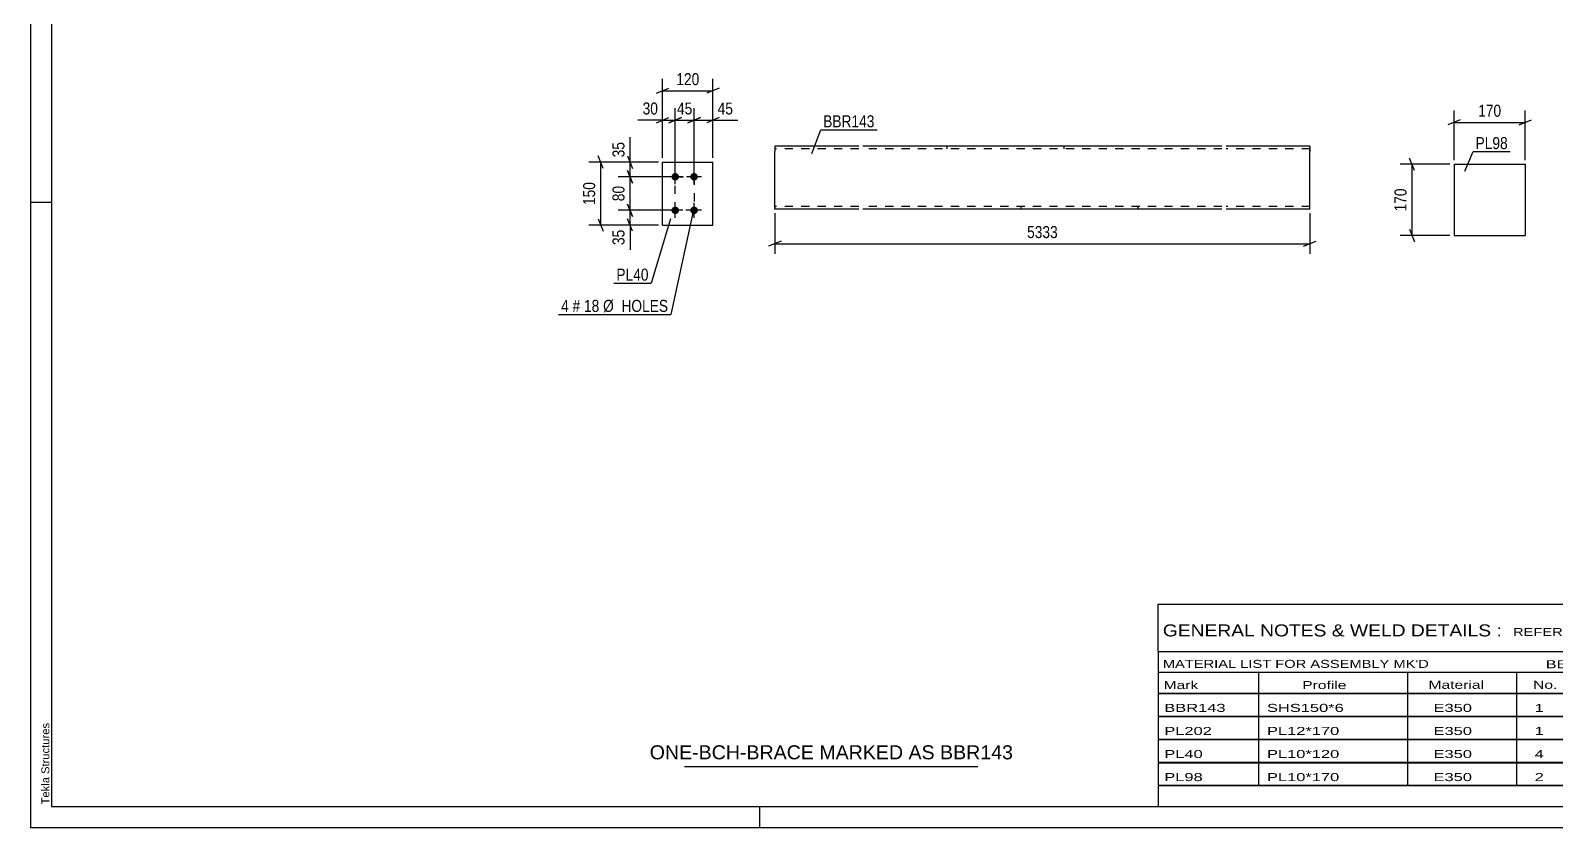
# Model space of a CAD drawing. Header units: millimetres. Extents: x 0 to 594, y 0 to 420.
# Drawn here: x 0 to 364.1, y 0 to 190 of the extents above; entities that cross this region are included whole.
import ezdxf

# ---------------------------------------------------------------- set-up
doc = ezdxf.new("R2010")
doc.units = ezdxf.units.MM
doc.linetypes.add('DXK_LINE_DOT2', pattern=[3.9198, 1.9599, -1.9599])
doc.styles.add('Arial', font='ARIAL.TTF', dxfattribs={"height": 0.2})
doc.styles.add('Arial Narrow', font='ARIALN.TTF', dxfattribs={"height": 0.2})

# ---------------------------------------------------------------- blocks, each defined once
blk = doc.blocks.new('Unknown-580611367-1130')
at = {"color": 5, "linetype": 'Continuous'}
for p, q in [((0, 420), (0, 0)), ((5, 415), (5, 5)), ((5, 149), (0, 149)), ((5, 5), (589, 5)), ((174, 0), (174, 5)), ((0, 0), (594, 0))]:
    blk.add_line(p, q, dxfattribs=at)
at = {"color": 174, "linetype": 'Continuous', "style": 'Arial'}
blk.add_text('Tekla Structures', height=1.9102, rotation=90, dxfattribs=at).set_placement((4.5, 5.5))
blk = doc.blocks.new('Part-580611367-2167 - 2161')
at = {"color": 2, "linetype": 'Continuous'}
for p, q in [((150.82, 143.67), (150.82, 158.67)), ((150.82, 158.67), (162.82, 158.67)), ((162.82, 143.67), (162.82, 158.67)), ((150.82, 143.67), (150.82, 143.67)), ((150.82, 143.67), (162.82, 143.67)), ((162.82, 143.67), (162.82, 143.67))]:
    blk.add_line(p, q, dxfattribs=at)
at = {"color": 7, "linetype": 'DXK_LINE_DOT2'}
for p, q in [((150.82, 158.67), (162.82, 158.67)), ((150.82, 143.67), (150.82, 143.67)), ((150.82, 143.67), (162.82, 143.67)), ((162.82, 143.67), (162.82, 143.67))]:
    blk.add_line(p, q, dxfattribs=at)
blk = doc.blocks.new('Bolt-580611367-2200 - 2161')
at = {"linetype": 'Continuous'}
for points in [[(153.82, 154.27), (153.63, 154.29), (153.45, 154.35), (153.29, 154.44), (153.15, 154.57), (153.04, 154.72), (152.96, 154.89), (152.92, 155.08), (152.92, 155.27), (152.96, 155.45), (153.04, 155.62), (153.15, 155.77), (153.29, 155.9), (153.45, 155.99), (153.63, 156.05), (153.82, 156.07), (154, 156.05), (154.18, 155.99), (154.35, 155.9), (154.49, 155.77), (154.6, 155.62), (154.67, 155.45), (154.71, 155.27), (154.71, 155.08), (154.67, 154.89), (154.6, 154.72), (154.49, 154.57), (154.35, 154.44), (154.18, 154.35), (154, 154.29)], [(158.32, 154.27), (158.13, 154.29), (157.95, 154.35), (157.79, 154.44), (157.65, 154.57), (157.54, 154.72), (157.46, 154.89), (157.42, 155.08), (157.42, 155.27), (157.46, 155.45), (157.54, 155.62), (157.65, 155.77), (157.79, 155.9), (157.95, 155.99), (158.13, 156.05), (158.32, 156.07), (158.5, 156.05), (158.68, 155.99), (158.85, 155.9), (158.99, 155.77), (159.1, 155.62), (159.17, 155.45), (159.21, 155.27), (159.21, 155.08), (159.17, 154.89), (159.1, 154.72), (158.99, 154.57), (158.85, 154.44), (158.68, 154.35), (158.5, 154.29)], [(153.82, 146.27), (153.63, 146.29), (153.45, 146.35), (153.29, 146.44), (153.15, 146.57), (153.04, 146.72), (152.96, 146.89), (152.92, 147.08), (152.92, 147.27), (152.96, 147.45), (153.04, 147.62), (153.15, 147.77), (153.29, 147.9), (153.45, 147.99), (153.63, 148.05), (153.82, 148.07), (154, 148.05), (154.18, 147.99), (154.35, 147.9), (154.49, 147.77), (154.6, 147.62), (154.67, 147.45), (154.71, 147.27), (154.71, 147.08), (154.67, 146.89), (154.6, 146.72), (154.49, 146.57), (154.35, 146.44), (154.18, 146.35), (154, 146.29)], [(158.32, 146.27), (158.13, 146.29), (157.95, 146.35), (157.79, 146.44), (157.65, 146.57), (157.54, 146.72), (157.46, 146.89), (157.42, 147.08), (157.42, 147.27), (157.46, 147.45), (157.54, 147.62), (157.65, 147.77), (157.79, 147.9), (157.95, 147.99), (158.13, 148.05), (158.32, 148.07), (158.5, 148.05), (158.68, 147.99), (158.85, 147.9), (158.99, 147.77), (159.1, 147.62), (159.17, 147.45), (159.21, 147.27), (159.21, 147.08), (159.17, 146.89), (159.1, 146.72), (158.99, 146.57), (158.85, 146.44), (158.68, 146.35), (158.5, 146.29)]]:
    blk.add_hatch(color=1, dxfattribs=at).paths.add_polyline_path(points)
at = {"color": 1, "linetype": 'Continuous'}
for p, q in [((153.82, 153.37), (153.82, 156.97)), ((158.32, 153.37), (158.32, 156.97)), ((155.62, 155.17), (152.02, 155.17)), ((160.12, 155.17), (156.52, 155.17)), ((155.62, 147.17), (152.02, 147.17)), ((153.82, 145.37), (153.82, 148.97)), ((160.12, 147.17), (156.52, 147.17)), ((158.32, 145.37), (158.32, 148.97))]:
    blk.add_line(p, q, dxfattribs=at)
blk = doc.blocks.new('Part-580611367-2404 - 2398')
at = {"color": 2, "linetype": 'Continuous'}
for p, q in [((339.63, 158.14), (339.63, 141.14)), ((339.63, 158.14), (356.63, 158.14)), ((356.63, 158.14), (356.63, 141.14)), ((339.63, 141.14), (356.63, 141.14))]:
    blk.add_line(p, q, dxfattribs=at)
blk = doc.blocks.new('Part-580611367-2436 - 2428')
at = {"color": 2, "linetype": 'Continuous'}
for p, q in [((177.59, 162.47), (177.59, 161.27)), ((197.59, 162.47), (177.59, 162.47)), ((177.59, 148.21), (177.59, 161.27)), ((284.25, 162.47), (198.59, 162.47)), ((305.25, 162.47), (285.25, 162.47)), ((305.25, 162.47), (305.25, 162.38)), ((305.25, 162.38), (305.25, 161.27)), ((305.25, 147.47), (305.25, 161.27)), ((177.59, 147.56), (177.59, 148.21)), ((177.59, 147.47), (177.59, 147.56)), ((197.59, 147.47), (177.59, 147.47)), ((284.25, 147.47), (198.59, 147.47)), ((305.25, 147.47), (285.25, 147.47))]:
    blk.add_line(p, q, dxfattribs=at)
at = {"color": 7, "linetype": 'DXK_LINE_DOT2'}
for p, q in [((197.59, 161.87), (177.59, 161.87)), ((284.25, 161.87), (198.59, 161.87)), ((218.59, 162.47), (218.59, 161.87)), ((246.51, 162.47), (246.51, 161.87)), ((305.25, 161.87), (285.25, 161.87)), ((305.25, 161.27), (305.25, 162.12)), ((177.59, 148.21), (177.59, 147.82)), ((177.59, 148.07), (177.59, 148.12)), ((197.59, 148.07), (177.59, 148.07)), ((177.59, 147.47), (177.59, 147.47)), ((284.25, 148.07), (198.59, 148.07)), ((236.34, 147.47), (236.34, 148.07)), ((264.25, 147.47), (264.25, 148.07)), ((305.25, 148.07), (285.25, 148.07)), ((305.25, 148.07), (305.25, 148.12))]:
    blk.add_line(p, q, dxfattribs=at)
blk = doc.blocks.new('Rectangle-580611367-2384 - 2161')
at = {"color": 1, "linetype": 'DXK_LINE_DOT2'}
blk.add_lwpolyline([(153.82, 155.17), (158.32, 155.17), (158.32, 147.17), (153.82, 147.17), (153.82, 155.17)], close=True, dxfattribs=at)
blk = doc.blocks.new('StraightDimension-580611367-2344 - 2161')
at = {"color": 7, "linetype": 'Continuous'}
for p, q in [((153.82, 156.17), (153.82, 171.52)), ((158.32, 156.17), (158.32, 171.52)), ((152.32, 168.07), (155.32, 169.27)), ((153.82, 168.67), (158.32, 168.67)), ((159.82, 169.27), (156.82, 168.07))]:
    blk.add_line(p, q, dxfattribs=at)
at = {"color": 0}
blk.add_wipeout([(158.5, 169.42), (158.5, 173.62), (153.64, 173.62), (153.64, 169.42)], dxfattribs=at)
at = {"color": 3, "style": 'Arial Narrow'}
blk.add_text('45', height=2.863, dxfattribs=at).set_placement((154.24, 170.02))
blk = doc.blocks.new('StraightDimension-580611367-2300 - 2161')
at = {"color": 7, "linetype": 'Continuous'}
for p, q in [((149.82, 158.67), (140.21, 158.67)), ((142.46, 160.17), (143.66, 157.17)), ((143.66, 153.67), (142.46, 156.67)), ((143.06, 155.17), (143.06, 158.67)), ((152.82, 155.17), (140.21, 155.17))]:
    blk.add_line(p, q, dxfattribs=at)
at = {"color": 0}
blk.add_wipeout([(142.31, 164.05), (138.11, 164.05), (138.11, 159.2), (142.31, 159.2)], dxfattribs=at)
at = {"color": 7, "linetype": 'Continuous'}
blk.add_line((143.06, 158.67), (143.06, 164.58), dxfattribs=at)
blk.add_line((143.06, 158.67), (143.06, 164.58), dxfattribs=at)
at = {"color": 3, "style": 'Arial Narrow'}
blk.add_text('35', height=2.863, rotation=90.0002, dxfattribs=at).set_placement((141.71, 159.8))
blk = doc.blocks.new('StraightDimension-580611367-2277 - 2161')
at = {"color": 7, "linetype": 'Continuous'}
for p, q in [((152.82, 147.17), (140.21, 147.17)), ((142.46, 148.67), (143.66, 145.67)), ((143.06, 143.67), (143.06, 147.17)), ((149.82, 143.67), (140.21, 143.67)), ((143.66, 142.17), (142.46, 145.17))]:
    blk.add_line(p, q, dxfattribs=at)
at = {"color": 0}
blk.add_wipeout([(142.31, 143.15), (138.11, 143.15), (138.11, 138.29), (142.31, 138.29)], dxfattribs=at)
at = {"color": 7, "linetype": 'Continuous'}
blk.add_line((143.06, 143.67), (143.06, 137.77), dxfattribs=at)
blk.add_line((143.06, 143.67), (143.06, 137.77), dxfattribs=at)
at = {"color": 3, "style": 'Arial Narrow'}
blk.add_text('35', height=2.863, rotation=90.0002, dxfattribs=at).set_placement((141.71, 138.89))
blk = doc.blocks.new('StraightDimension-580611367-2290 - 2161')
at = {"color": 7, "linetype": 'Continuous'}
for p, q in [((142.46, 156.67), (143.66, 153.67)), ((152.82, 155.17), (140.21, 155.17)), ((143.06, 147.17), (143.06, 155.17)), ((152.82, 147.17), (140.21, 147.17)), ((143.66, 145.67), (142.46, 148.67))]:
    blk.add_line(p, q, dxfattribs=at)
at = {"color": 0}
blk.add_wipeout([(142.31, 153.6), (138.11, 153.6), (138.11, 148.74), (142.31, 148.74)], dxfattribs=at)
at = {"color": 3, "style": 'Arial Narrow'}
blk.add_text('80', height=2.863, rotation=90.0002, dxfattribs=at).set_placement((141.71, 149.34))
blk = doc.blocks.new('StraightDimension-580611367-2314 - 2161')
at = {"color": 7, "linetype": 'Continuous'}
for p, q in [((149.82, 158.67), (133.21, 158.67)), ((136.66, 157.17), (135.46, 160.17)), ((136.06, 143.67), (136.06, 158.67)), ((149.82, 143.67), (133.21, 143.67)), ((135.46, 145.17), (136.66, 142.17))]:
    blk.add_line(p, q, dxfattribs=at)
at = {"color": 0}
blk.add_wipeout([(135.31, 154.51), (131.11, 154.51), (131.11, 147.83), (135.31, 147.83)], dxfattribs=at)
at = {"color": 3, "style": 'Arial Narrow'}
blk.add_text('150', height=2.863, rotation=90.0002, dxfattribs=at).set_placement((134.71, 148.43))
blk = doc.blocks.new('StraightDimension-580611367-2331 - 2161')
at = {"color": 7, "linetype": 'Continuous'}
for p, q in [((150.82, 159.67), (150.82, 171.52)), ((153.82, 156.17), (153.82, 171.52)), ((149.32, 168.07), (152.32, 169.27)), ((150.82, 168.67), (153.82, 168.67)), ((155.32, 169.27), (152.32, 168.07))]:
    blk.add_line(p, q, dxfattribs=at)
at = {"color": 0}
blk.add_wipeout([(150.29, 169.42), (150.29, 173.62), (145.44, 173.62), (145.44, 169.42)], dxfattribs=at)
at = {"color": 7, "linetype": 'Continuous'}
blk.add_line((150.82, 168.67), (144.91, 168.67), dxfattribs=at)
blk.add_line((150.82, 168.67), (144.91, 168.67), dxfattribs=at)
at = {"color": 3, "style": 'Arial Narrow'}
blk.add_text('30', height=2.863, dxfattribs=at).set_placement((146.04, 170.02))
blk = doc.blocks.new('StraightDimension-580611367-2354 - 2161')
at = {"color": 7, "linetype": 'Continuous'}
for p, q in [((158.32, 156.17), (158.32, 171.52)), ((162.82, 159.67), (162.82, 171.52)), ((156.82, 168.07), (159.82, 169.27)), ((158.32, 168.67), (162.82, 168.67)), ((164.32, 169.27), (161.32, 168.07))]:
    blk.add_line(p, q, dxfattribs=at)
at = {"color": 0}
blk.add_wipeout([(168.2, 169.42), (168.2, 173.62), (163.34, 173.62), (163.34, 169.42)], dxfattribs=at)
at = {"color": 7, "linetype": 'Continuous'}
blk.add_line((162.82, 168.67), (168.72, 168.67), dxfattribs=at)
blk.add_line((162.82, 168.67), (168.72, 168.67), dxfattribs=at)
at = {"color": 3, "style": 'Arial Narrow'}
blk.add_text('45', height=2.863, dxfattribs=at).set_placement((163.94, 170.02))
blk = doc.blocks.new('StraightDimension-580611367-2368 - 2161')
at = {"color": 7, "linetype": 'Continuous'}
for p, q in [((150.82, 159.67), (150.82, 178.52)), ((162.82, 159.67), (162.82, 178.52)), ((149.32, 175.07), (152.32, 176.27)), ((150.82, 175.67), (162.82, 175.67)), ((164.32, 176.27), (161.32, 175.07))]:
    blk.add_line(p, q, dxfattribs=at)
at = {"color": 0}
blk.add_wipeout([(160.16, 176.42), (160.16, 180.62), (153.48, 180.62), (153.48, 176.42)], dxfattribs=at)
at = {"color": 3, "style": 'Arial Narrow'}
blk.add_text('120', height=2.863, dxfattribs=at).set_placement((154.08, 177.02))
blk = doc.blocks.new('StraightDimension-580611367-2406 - 2398')
at = {"color": 7, "linetype": 'Continuous'}
for p, q in [((341.13, 168.74), (338.13, 167.54)), ((339.63, 159.14), (339.63, 170.99)), ((339.63, 168.14), (356.63, 168.14)), ((355.13, 167.54), (358.13, 168.74)), ((356.63, 159.14), (356.63, 170.99))]:
    blk.add_line(p, q, dxfattribs=at)
at = {"color": 0}
blk.add_wipeout([(351.47, 168.89), (351.47, 173.09), (344.79, 173.09), (344.79, 168.89)], dxfattribs=at)
at = {"color": 3, "style": 'Arial Narrow'}
blk.add_text('170', height=2.863, dxfattribs=at).set_placement((345.39, 169.49))
blk = doc.blocks.new('StraightDimension-580611367-2417 - 2398')
at = {"color": 7, "linetype": 'Continuous'}
for p, q in [((338.63, 158.14), (326.78, 158.14)), ((330.23, 156.64), (329.03, 159.64)), ((329.63, 141.14), (329.63, 158.14)), ((329.03, 142.64), (330.23, 139.64)), ((338.63, 141.14), (326.78, 141.14))]:
    blk.add_line(p, q, dxfattribs=at)
at = {"color": 0}
blk.add_wipeout([(328.88, 152.98), (324.68, 152.98), (324.68, 146.3), (328.88, 146.3)], dxfattribs=at)
at = {"color": 3, "style": 'Arial Narrow'}
blk.add_text('170', height=2.863, rotation=90.0002, dxfattribs=at).set_placement((328.28, 146.9))
blk = doc.blocks.new('StraightDimension-580611367-2441 - 2428')
at = {"color": 7, "linetype": 'Continuous'}
for p, q in [((177.59, 146.47), (177.59, 136.81)), ((305.25, 146.47), (305.25, 136.81)), ((179.09, 139.81), (176.09, 138.61)), ((177.59, 139.21), (305.25, 139.21)), ((303.75, 138.61), (306.75, 139.81))]:
    blk.add_line(p, q, dxfattribs=at)
at = {"color": 0}
blk.add_wipeout([(245.68, 139.96), (245.68, 144.16), (237.17, 144.16), (237.17, 139.96)], dxfattribs=at)
at = {"color": 3, "style": 'Arial Narrow'}
blk.add_text('5333', height=2.863, dxfattribs=at).set_placement((237.77, 140.56))
blk = doc.blocks.new('Unknown-580611367-5228')
at = {"color": 7, "linetype": 'Continuous'}
for p, q in [((269, 53.25), (429, 53.25)), ((269, 42), (269, 53.25)), ((429, 53.25), (429, 42)), ((269, 42), (429, 42)), ((269, 42), (269, 37)), ((429, 42), (429, 37)), ((269, 37), (429, 37)), ((269, 37), (269, 32)), ((293, 37), (293, 32)), ((328.5, 37), (328.5, 32)), ((354.5, 37), (354.5, 32)), ((367.5, 37), (367.5, 32)), ((385, 37), (385, 32)), ((407, 37), (407, 32)), ((429, 37), (429, 32)), ((269, 32), (429, 32)), ((269, 31.95), (269, 26.55)), ((269, 31.95), (429, 31.95)), ((293, 32), (293, 26.5)), ((328.5, 32), (328.5, 26.5)), ((354.5, 32), (354.5, 26.5)), ((367.5, 32), (367.5, 26.5)), ((385, 32), (385, 26.5)), ((407, 32), (407, 26.5)), ((429, 31.95), (429, 26.55)), ((269, 26.55), (429, 26.55)), ((269, 26.45), (269, 21.05)), ((269, 26.45), (429, 26.45)), ((293, 26.5), (293, 21)), ((328.5, 26.5), (328.5, 21)), ((354.5, 26.5), (354.5, 21)), ((367.5, 26.5), (367.5, 21)), ((385, 26.5), (385, 21)), ((407, 26.5), (407, 21)), ((429, 26.45), (429, 21.05)), ((269, 21.05), (429, 21.05)), ((269, 20.95), (269, 15.55)), ((269, 20.95), (429, 20.95)), ((293, 21), (293, 15.5)), ((328.5, 21), (328.5, 15.5)), ((354.5, 21), (354.5, 15.5)), ((367.5, 21), (367.5, 15.5)), ((385, 21), (385, 15.5)), ((407, 21), (407, 15.5)), ((429, 20.95), (429, 15.55)), ((269, 15.55), (429, 15.55)), ((269, 15.45), (269, 10.05)), ((269, 15.45), (429, 15.45)), ((293, 15.5), (293, 10)), ((328.5, 15.5), (328.5, 10)), ((354.5, 15.5), (354.5, 10)), ((367.5, 15.5), (367.5, 10)), ((385, 15.5), (385, 10)), ((407, 15.5), (407, 10)), ((429, 15.45), (429, 10.05)), ((269, 10.05), (429, 10.05)), ((269, 10), (429, 10)), ((269, 10), (269, 5)), ((385, 10), (385, 5)), ((407, 10), (407, 5)), ((429, 10), (429, 5)), ((269, 5), (429, 5))]:
    blk.add_line(p, q, dxfattribs=at)
at = {"color": 7, "style": 'Arial Narrow'}
for s, height, width, p in [('GENERAL NOTES & WELD DETAILS :', 2.8633, 1.4, (270.15, 45.56)), ('REFER TYP DRAWING TYP-01', 1.9089, 1.6, (353.7, 45.66)), ('No. Required', 1.9089, 1.6, (400.41, 38.06)), ("MATERIAL LIST FOR ASSEMBLY MK'D", 1.9089, 1.6, (270.15, 38.06)), ('BBR143', 1.909, 1.794707, (361.48, 37.97)), ('1', 1.91, 1.794707, (391.08, 38.06)), ('Mark', 1.909, 1.7, (270.34, 33)), ('Profile', 1.909, 1.7, (303.41, 33)), ('Material', 1.909, 1.7, (333.54, 33.06)), ('No.', 1.909, 1.7, (358.5, 33.06)), ('Length', 1.909, 1.7, (369, 33.06)), ('Area', 1.909, 1.7, (391.5, 33.06)), ('Weight', 1.909, 1.7, (411, 33.06))]:
    blk.add_text(s, height=height, dxfattribs=dict(at, width=width)).set_placement(p)
at = {"color": 7, "linetype": 'Continuous', "style": 'Arial Narrow'}
for s, height, width, p in [('BBR143', 1.909, 1.794707, (270.5, 27.56)), ('SHS150*6', 1.909, 1.794707, (295, 27.56)), ('E350', 1.909, 1.794707, (334.74, 27.56)), ('1', 1.91, 1.794707, (358.86, 27.56)), ('5333', 1.909, 1.794707, (371.58, 27.56)), ('3.2', 1.909, 1.794707, (395.32, 27.56)), ('144.3', 1.909, 1.794707, (411.96, 27.56)), ('PL202', 1.909, 1.794707, (270.5, 22.06)), ('PL12*170', 1.909, 1.794707, (295, 22.06)), ('E350', 1.909, 1.794707, (334.74, 22.06)), ('1', 1.91, 1.794707, (358.86, 22.06)), ('706', 1.909, 1.794707, (373.77, 22.06)), ('0.3', 1.909, 1.794707, (395.32, 22.06)), ('11.3', 1.909, 1.794707, (414.14, 22.06)), ('PL40', 1.909, 1.794707, (270.5, 16.56)), ('PL10*120', 1.909, 1.794707, (295, 16.56)), ('E350', 1.909, 1.794707, (334.74, 16.56)), ('4', 1.91, 1.794707, (358.86, 16.56)), ('150', 1.909, 1.794707, (373.77, 16.56)), ('0.0', 1.909, 1.794707, (395.32, 16.56)), ('5.7', 1.909, 1.794707, (416.33, 16.56)), ('PL98', 1.909, 1.794707, (270.5, 11.06)), ('PL10*170', 1.909, 1.794707, (295, 11.06)), ('E350', 1.909, 1.794707, (334.74, 11.06)), ('2', 1.91, 1.794707, (358.86, 11.06)), ('170', 1.909, 1.794707, (373.77, 11.06)), ('0.1', 1.909, 1.794707, (395.32, 11.06)), ('4.5', 1.909, 1.794707, (416.33, 11.06)), ('Total', 1.909, 1.7, (371.33, 6.5)), ('3.8', 1.909, 1.794707, (394.83, 6.5)), ('165.8', 1.909, 1.794707, (411.96, 6.5))]:
    blk.add_text(s, height=height, dxfattribs=dict(at, width=width)).set_placement(p)
blk = doc.blocks.new('Unknown-580611367-5229')
at = {"color": 7, "linetype": 'Continuous'}
blk.add_line((156, 14.5), (226, 14.5), dxfattribs=at)
at = {"color": 7, "style": 'Arial'}
blk.add_text('ONE-BCH-BRACE MARKED AS BBR143', height=3.3428, dxfattribs=at).set_placement((147.73, 16.25))
blk = doc.blocks.new('Mark-580611367-2163 - 2161')
at = {"color": 0}
blk.add_wipeout([(147.46, 130.4), (147.46, 133.4), (139.78, 133.4), (139.78, 130.4)], dxfattribs=at)
blk.add_wipeout([(147.46, 130.4), (147.46, 133.4), (139.78, 133.4), (139.78, 130.4)], dxfattribs=at)
at = {"color": 30, "linetype": 'Continuous'}
for p in [(152.66, 145.17), (139.18, 129.8)]:
    blk.add_line(p, (148.06, 129.8), dxfattribs=at)
at = {"color": 3, "style": 'Arial Narrow'}
blk.add_text('PL40', height=2.863, dxfattribs=at).set_placement((139.78, 130.4))
blk = doc.blocks.new('Mark-580611367-2196 - 2161')
at = {"color": 0}
blk.add_wipeout([(128.42, 122.95), (128.42, 125.95), (126.59, 125.95), (126.59, 122.95)], dxfattribs=at)
blk.add_wipeout([(128.42, 122.95), (128.42, 125.95), (126.59, 125.95), (126.59, 122.95)], dxfattribs=at)
blk.add_wipeout([(131.15, 122.95), (131.15, 125.95), (129.32, 125.95), (129.32, 122.95)], dxfattribs=at)
blk.add_wipeout([(131.15, 122.95), (131.15, 125.95), (129.32, 125.95), (129.32, 122.95)], dxfattribs=at)
at = {"color": 3, "style": 'Arial Narrow'}
blk.add_text('4', height=2.86, dxfattribs=at).set_placement((126.59, 122.95))
at = {"color": 0}
blk.add_wipeout([(135.71, 122.95), (135.71, 125.95), (132.05, 125.95), (132.05, 122.95)], dxfattribs=at)
blk.add_wipeout([(135.71, 122.95), (135.71, 125.95), (132.05, 125.95), (132.05, 122.95)], dxfattribs=at)
at = {"color": 3, "style": 'Arial Narrow'}
blk.add_text('#', height=2.86, dxfattribs=at).set_placement((129.32, 122.95))
at = {"color": 0}
blk.add_wipeout([(152.13, 122.95), (152.13, 125.95), (136.61, 125.95), (136.61, 122.95)], dxfattribs=at)
blk.add_wipeout([(152.13, 122.95), (152.13, 125.95), (136.61, 125.95), (136.61, 122.95)], dxfattribs=at)
at = {"color": 7, "linetype": 'Continuous'}
for p in [(158.15, 147.26), (125.99, 122.35)]:
    blk.add_line(p, (152.73, 122.35), dxfattribs=at)
at = {"color": 3, "style": 'Arial Narrow'}
for s, p in [('18', (132.05, 122.95)), ('Ø  HOLES', (136.61, 122.95))]:
    blk.add_text(s, height=2.863, dxfattribs=at).set_placement(p)
blk = doc.blocks.new('Mark-580611367-2400 - 2398')
at = {"color": 0}
blk.add_wipeout([(352.44, 161.77), (352.44, 164.77), (344.77, 164.77), (344.77, 161.77)], dxfattribs=at)
blk.add_wipeout([(352.44, 161.77), (352.44, 164.77), (344.77, 164.77), (344.77, 161.77)], dxfattribs=at)
at = {"color": 30, "linetype": 'Continuous'}
for p, q in [((342.2, 156.49), (344.17, 161.17)), ((344.17, 161.17), (353.04, 161.17))]:
    blk.add_line(p, q, dxfattribs=at)
at = {"color": 3, "style": 'Arial Narrow'}
blk.add_text('PL98', height=2.863, dxfattribs=at).set_placement((344.77, 161.77))
blk = doc.blocks.new('Mark-580611367-2432 - 2428')
at = {"color": 0}
blk.add_wipeout([(201.36, 166.97), (201.36, 169.97), (189.12, 169.97), (189.12, 166.97)], dxfattribs=at)
blk.add_wipeout([(201.36, 166.97), (201.36, 169.97), (189.12, 169.97), (189.12, 166.97)], dxfattribs=at)
at = {"color": 30, "linetype": 'Continuous'}
for p, q in [((186.38, 160.72), (188.52, 166.37)), ((188.52, 166.37), (201.96, 166.37))]:
    blk.add_line(p, q, dxfattribs=at)
at = {"color": 3, "style": 'Arial Narrow'}
blk.add_text('BBR143', height=2.863, dxfattribs=at).set_placement((189.12, 166.97))

msp = doc.modelspace()

# ---------------------------------------------------------------- block references
for name in ['Unknown-580611367-1130', 'Part-580611367-2436 - 2428', 'Part-580611367-2167 - 2161', 'Bolt-580611367-2200 - 2161', 'Part-580611367-2404 - 2398', 'Rectangle-580611367-2384 - 2161', 'Unknown-580611367-5228', 'Unknown-580611367-5229']:
    msp.add_blockref(name, (0, 0))

# ---------------------------------------------------------------- next in the draw order: block references
for name in ['StraightDimension-580611367-2344 - 2161', 'StraightDimension-580611367-2406 - 2398', 'Mark-580611367-2432 - 2428', 'StraightDimension-580611367-2277 - 2161', 'StraightDimension-580611367-2441 - 2428']:
    msp.add_blockref(name, (0, 0))

# ---------------------------------------------------------------- next in the draw order: block references
for name in ['StraightDimension-580611367-2300 - 2161', 'Mark-580611367-2400 - 2398', 'StraightDimension-580611367-2417 - 2398']:
    msp.add_blockref(name, (0, 0))

# ---------------------------------------------------------------- next in the draw order: block references
msp.add_blockref('StraightDimension-580611367-2290 - 2161', (0, 0))

# ---------------------------------------------------------------- next in the draw order: block references
msp.add_blockref('StraightDimension-580611367-2314 - 2161', (0, 0))

# ---------------------------------------------------------------- next in the draw order: block references
for name in ['StraightDimension-580611367-2331 - 2161', 'Mark-580611367-2163 - 2161']:
    msp.add_blockref(name, (0, 0))

# ---------------------------------------------------------------- next in the draw order: block references
for name in ['StraightDimension-580611367-2354 - 2161', 'Mark-580611367-2196 - 2161']:
    msp.add_blockref(name, (0, 0))

# ---------------------------------------------------------------- next in the draw order: block references
msp.add_blockref('StraightDimension-580611367-2368 - 2161', (0, 0))

doc.saveas('drawing.dxf')
